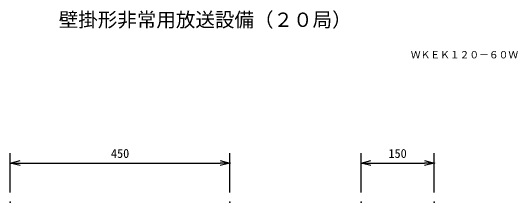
# Model space of a CAD drawing. Units: millimetres, scale not verified. Extents: x -62 to 63, y -118 to 119.
# Drawn here: x -45.4 to 58.6, y 80.5 to 118.6 of the extents above; entities that cross this region are included whole.
import ezdxf
from ezdxf.enums import TextEntityAlignment as Align

# ---------------------------------------------------------------- set-up
doc = ezdxf.new("R2010")
doc.units = ezdxf.units.MM
doc.header["$LTSCALE"] = 0.125
doc.header["$PDMODE"] = 32
doc.header["$PDSIZE"] = 0.0625
for name, color, linetype in [('0-0_0', 7, 'Continuous'), ('0-2_MOJI1', 7, 'Continuous'), ('0-3_TOUROKU', 7, 'Continuous'), ('0-5_SUNPO', 7, 'Continuous'), ('0-6_DEFPOINTS', 7, 'Continuous')]:
    doc.layers.add(name, color=color, linetype=linetype)
doc.styles.add('ＭＳ ゴシック', font='')
doc.styles.get('ＭＳ ゴシック').set_extended_font_data('MS Gothic')

# ---------------------------------------------------------------- blocks, each defined once
blk = doc.blocks.new('_OPEN30')
at = {"layer": '0-0_0'}
blk.add_line((0, 0), (-1, 0), dxfattribs=at)
blk.add_lwpolyline([(-1, 0.26795), (0, 0), (-1, -0.26795)], dxfattribs=at)
blk = doc.blocks.new('D8')
at = {"layer": '0-5_SUNPO'}
for p, q in [((-48.9225, 55.9691), (-48.9225, 63.9691)), ((-3.9225, 55.9691), (-3.9225, 63.9691)), ((-46.9225, 61.9691), (-5.9225, 61.9691))]:
    blk.add_line(p, q, dxfattribs=at)
at = {"layer": '0-6_DEFPOINTS'}
for p in [(-3.9225, 61.9691), (-48.9225, 53.9691), (-3.9225, 53.9691)]:
    blk.add_point(p, dxfattribs=at)
at = {"layer": '0-5_SUNPO', "xscale": 2, "yscale": 2, "rotation": 180}
blk.add_blockref('_OPEN30', (-48.9225, 61.9691), dxfattribs=at)
at = {"layer": '0-5_SUNPO', "xscale": 2, "yscale": 2}
blk.add_blockref('_OPEN30', (-3.9225, 61.9691), dxfattribs=at)
at = {"layer": '0-5_SUNPO', "style": 'ＭＳ ゴシック'}
blk.add_text('450', height=1.833, dxfattribs=at).set_placement((-28.2975, 62.4691), align=Align.BOTTOM_LEFT)
blk = doc.blocks.new('D7')
at = {"layer": '0-5_SUNPO'}
for p, q in [((22.9336, 55.9691), (22.9336, 63.9691)), ((37.9336, 55.9691), (37.9336, 63.9691)), ((24.9336, 61.9691), (35.9336, 61.9691))]:
    blk.add_line(p, q, dxfattribs=at)
at = {"layer": '0-6_DEFPOINTS'}
for p in [(37.9336, 61.9691), (22.9336, 53.9691), (37.9336, 53.9691)]:
    blk.add_point(p, dxfattribs=at)
at = {"layer": '0-5_SUNPO', "xscale": 2, "yscale": 2, "rotation": 180}
blk.add_blockref('_OPEN30', (22.9336, 61.9691), dxfattribs=at)
at = {"layer": '0-5_SUNPO', "xscale": 2, "yscale": 2}
blk.add_blockref('_OPEN30', (37.9336, 61.9691), dxfattribs=at)
at = {"layer": '0-5_SUNPO', "style": 'ＭＳ ゴシック'}
blk.add_text('150', height=1.833, dxfattribs=at).set_placement((28.5586, 62.4691), align=Align.BOTTOM_LEFT)

msp = doc.modelspace()

# ---------------------------------------------------------------- block references
at = {"layer": '0-5_SUNPO'}
for name in ['D8', 'D7']:
    msp.add_blockref(name, (3.5056, 25.3988), dxfattribs=at)

# ---------------------------------------------------------------- texts
at = {"layer": '0-2_MOJI1', "style": 'ＭＳ ゴシック'}
msp.add_text('壁掛形非常用放送設備（２０局）', height=2.933, dxfattribs=at).set_placement((-35.4982, 114.3396), align=Align.BOTTOM_LEFT)
at = {"layer": '0-3_TOUROKU', "style": 'ＭＳ ゴシック'}
msp.add_text('ＷＫＥＫ１２０－６０Ｗ', height=1.466, dxfattribs=at).set_placement((36.6351, 108.3396), align=Align.BOTTOM_LEFT)

doc.saveas('drawing.dxf')
